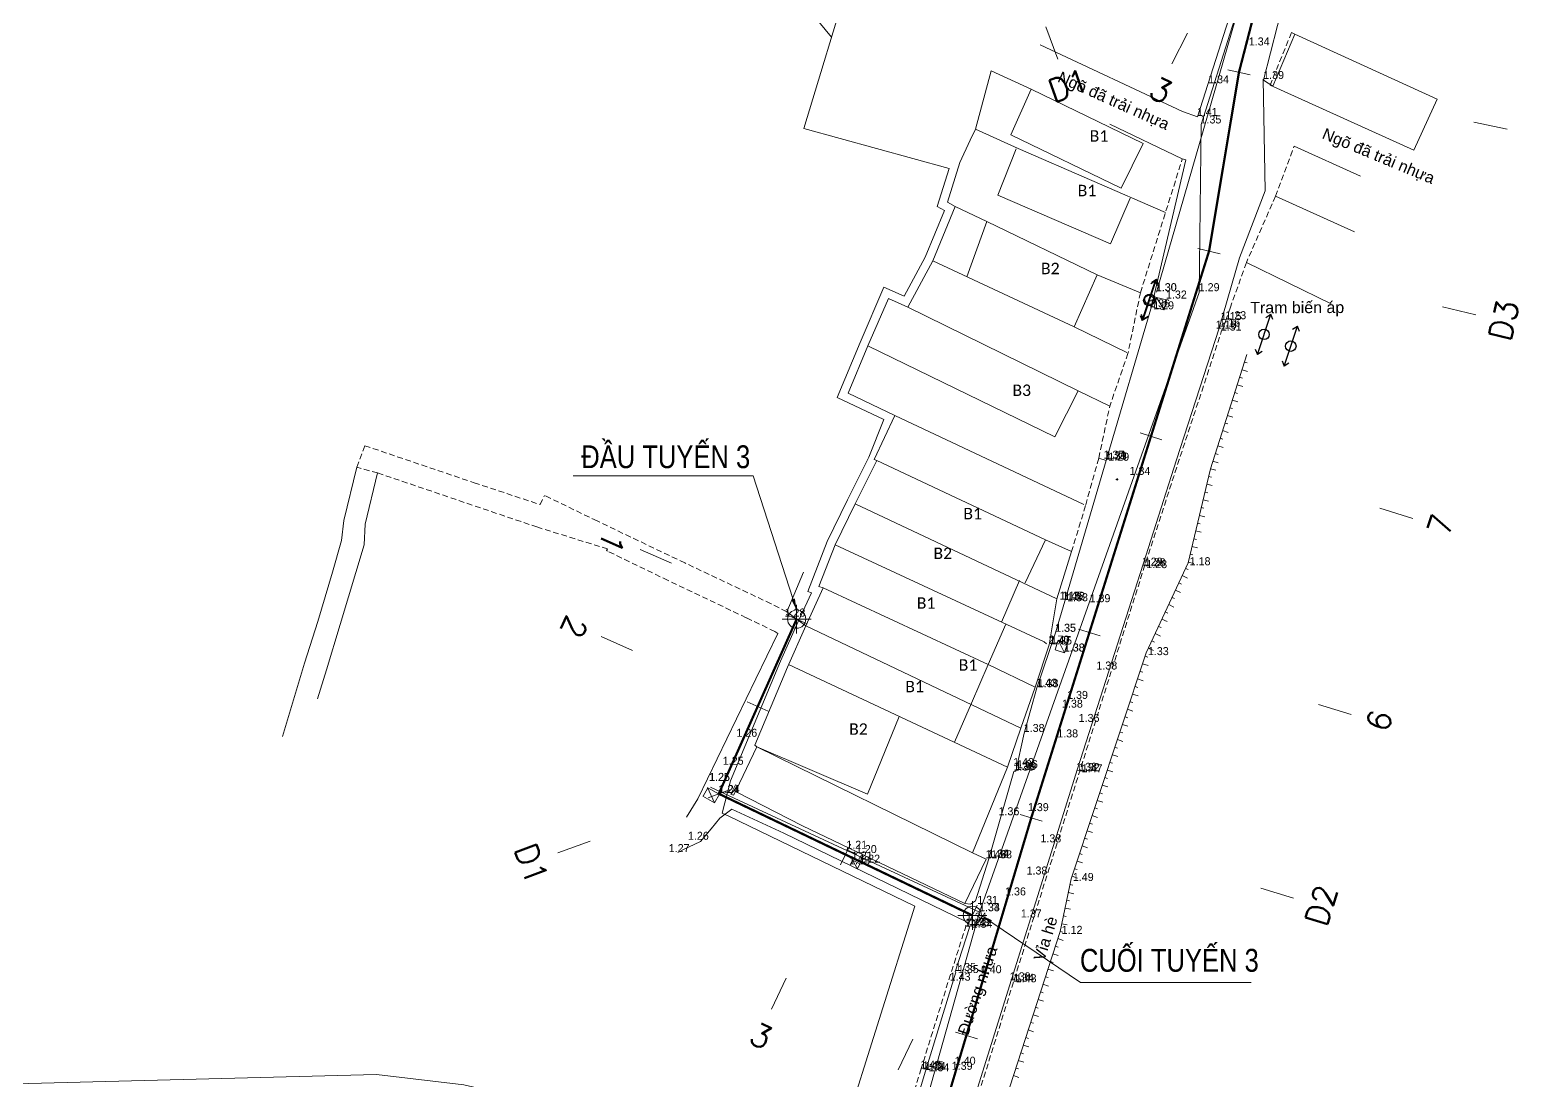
# Model space of a CAD drawing. Header units: metres. Extents: x 596585 to 599449, y 2303977 to 2307363.
# Drawn here: x 598142.6 to 598272.9, y 2304712.4 to 2304804.3 of the extents above; entities that cross this region are included whole.
import ezdxf

# ---------------------------------------------------------------- set-up
doc = ezdxf.new("R2010")
doc.units = ezdxf.units.M
doc.header["$MEASUREMENT"] = 0
doc.header["$PDMODE"] = 2
doc.header["$PDSIZE"] = 0.1
doc.linetypes.add('CENTERX2', pattern=[4, 2.5, -0.5, 0.5, -0.5])
doc.linetypes.add('HIDDEN', pattern=[0.375, 0.25, -0.125])
for name, color, linetype in [('Diep_Layer8', 8, 'Continuous'), ('duong', 3, 'Continuous'), ('DUONG NUOC', 2, 'Continuous'), ('ga', 5, 'Continuous'), ('GHI CHU', 7, 'Continuous'), ('tram', 6, 'Continuous'), ('TUYEN', 7, 'Continuous')]:
    doc.layers.add(name, color=color, linetype=linetype)
for name, color, linetype, lineweight in [('LC Dim', 8, 'Continuous', 18), ('LC Khac', 4, 'Continuous', 9), ('LC MANH DUT', 35, 'HIDDEN', 5), ('LC Net manh', 239, 'Continuous', 5), ('LC Text2', 7, 'Continuous', 25), ('Level 10', 7, 'Continuous', 0), ('Level 22', 7, 'Continuous', 0), ('Level 46', 7, 'Continuous', 0)]:
    doc.layers.add(name, color=color, linetype=linetype, lineweight=lineweight)
doc.styles.add('ghi chu', font='arial.ttf')
doc.styles.add('Legend', font='calibri.ttf')
doc.styles.add('T2', font='', dxfattribs={"width": 0.8})
doc.styles.add('TENCOC', font='Vnromanc.shx')
doc.styles.get('T2').set_extended_font_data('.VnArialH')
doc.dimstyles.get("Standard").update_dxf_attribs({"dimtxt": 0.18, "dimasz": 0.18, "dimexe": 0.18, "dimexo": 0.0625, "dimgap": 0.09, "dimtad": 0, "dimtih": 1, "dimtoh": 1, "dimdec": 4, "dimzin": 0, "dimdsep": 46, "dimtxsty": 'Standard', "dimcen": 0.09, "dimadec": 0, "dimazin": 0, "dimtfac": 1, "dimtdec": 4, "dimtofl": 0, "dimtmove": 0, "dimatfit": 3, "dimfxl": 1, "dimtolj": 1, "dimtzin": 0, "dimarcsym": 0})

# ---------------------------------------------------------------- blocks, each defined once
blk = doc.blocks.new('dj')
at = {"layer": 'Diep_Layer8', "color": 6}
blk.add_line((598291.755537376, 2304639.492754278), (598295.457828922, 2304639.492754278), dxfattribs=at)
for points in [[(598292.1392514522, 2304639.810735349), (598291.755537376, 2304639.492754278)], [(598292.1392514522, 2304639.174773207), (598291.755537376, 2304639.492754278)], [(598295.0741148458, 2304639.810735349), (598295.457828922, 2304639.492754278)], [(598295.0741148458, 2304639.174773207), (598295.457828922, 2304639.492754278)]]:
    blk.add_lwpolyline(points, dxfattribs=at)
blk.add_circle((598293.606683149, 2304639.492754278), 0.4594086629887378, dxfattribs=at)
blk = doc.blocks.new('bu lon')
at = {"layer": 'LC Khac', "color": 9}
for p, q in [((0.785714285713766, 0), (-0.785714285713766, 0)), ((0, -0.7857142857142208), (0, 0.7857142857142208))]:
    blk.add_line(p, q, dxfattribs=at)
at = {"layer": 'LC Khac', "color": 7}
blk.add_circle((0, 0), 0.5, dxfattribs=at)
blk = doc.blocks.new('MM')
at = {"layer": 'LC Khac', "xscale": 2.289702860291335, "yscale": 2.289702860291335, "zscale": 2.289702860291335}
blk.add_blockref('bu lon', (1.818989403545856e-12, 9.094947017729282e-13), dxfattribs=at)
blk = doc.blocks.new('COCTRENTUYEN')
at = {"layer": 'TUYEN', "color": 2, "lineweight": 0}
for p, q in [((27.64974516234361, 160.8917542095296), (28.67610390577465, 158.0727849421091)), ((40.02095469937194, 160.3385547101498), (38.66159103368409, 157.6642079814337)), ((43.55489225988276, 157.1147167175077), (45.51121110399254, 156.6990045807324)), ((65.07439954392612, 152.5418832134455), (68.00887780985795, 151.9183150082827)), ((40.94958740868606, 141.5014131567441), (42.8947661628481, 141.0363544351421)), ((62.34655370400287, 136.3857672191225), (65.26432183512952, 135.6881791367196)), ((35.88119565567467, 125.3495453670621), (37.78953494213056, 124.7510128552094)), ((56.8729278066894, 118.7656877366826), (59.73543673637323, 117.8678889689036)), ((6.747813360532746, 108.6442263619974), (4.921095473691821, 109.4585369676352)), ((30.49440304771997, 108.174491789192), (32.40274233417585, 107.5759592773393)), ((3.341731923399493, 101.0034688399173), (1.515014036791399, 101.8177794455551)), ((51.4861351987347, 101.5906341588125), (54.34864412841853, 100.6928353910334)), ((-0.03902354498859495, 94.11464283289388), (-1.916393368621357, 93.42509040841833)), ((25.40477358235512, 91.94681794801727), (27.31731909548398, 91.36186524899676)), ((10.5471478770487, 89.34801204735413), (9.681797051336616, 87.5449125082232)), ((46.44277422700543, 85.51233825879171), (49.31159249669872, 84.63490921026096)), ((21.639328798512, 84.02460770402104), (20.77397797279991, 82.22150816489011)), ((19.72824389568996, 72.90415391419083), (21.64489900262561, 72.3328105835244))]:
    blk.add_line(p, q, dxfattribs=at)
at = {"layer": 'TUYEN', "color": 3, "lineweight": 0}
for p, q in [((-5.125852903118357, 113.9372452986427), (-7.865929733146913, 115.1587112070993)), ((-8.531934340135194, 106.2964877765626), (-11.27201117016375, 107.5179536850192)), ((-12.24192739848513, 89.63255207659677), (-15.05798213393427, 88.59822344081476)), ((4.922367510269396, 77.62786504207179), (3.624341271817684, 74.9232157333754)), ((16.01454843173269, 72.3044606987387), (14.71652219328098, 69.5998113900423))]:
    blk.add_line(p, q, dxfattribs=at)
at = {"layer": 'TUYEN', "color": 1, "linetype": 'CENTERX2', "lineweight": 40, "const_width": 0.2}
blk.add_lwpolyline([(0, 0), (9.334823146578856, 34.53737549250945), (26.36104633891955, 91.65434159850702), (41.92217678576708, 141.2688837959431), (44.53305168193765, 156.9068606491201), (53.42937185429037, 191.2693666466512, -0.1955912730500488), (64.6741568086436, 206.3836583257653), (105.0007129635196, 230.8232942330651), (130.4694417265709, 246.1563442209736), (140.6261561058927, 251.3492397861555), (151.3965179391671, 256.9396106167696)], format="xyb", dxfattribs=at)
blk.add_lwpolyline([(5.834454417112283, 109.0513816648163), (-0.9777084568049759, 93.7698666206561), (21.20665338565595, 83.12305793445557)], dxfattribs=at)
at = {"layer": 'LC MANH DUT', "xscale": 0.6987324145411622, "yscale": 0.6987324145411622, "zscale": 0.6987324145411622, "rotation": 359.999216292062}
for p in [(5.834454417228699, 109.051381665282), (21.20665338565595, 83.12305793445557)]:
    blk.add_blockref('MM', p, dxfattribs=at)
at = {"layer": 'LC Text2', "style": 'T2', "width": 0.8}
for s, rotation, p in [('®Çu tuyÕn 3', 359.9992162747604, (-13.00720921070878, 122.2647644410856, -4.865083049439752e-06)), ('cuèi tuyÕn 3', 0.0007837252395859196, (30.62354423257057, 78.19155395682901, 4.90212245807216e-06))]:
    blk.add_text(s, height=2, rotation=rotation, dxfattribs=at).set_placement(p)
at = {"layer": 'TUYEN', "color": 2, "lineweight": 0, "style": 'TENCOC'}
for s, rotation, p in [('D1', 20.00606312948405, (28.30742840247694, 154.2137881615199)), ('3', 333.0558846480754, (36.48136748408433, 154.8462176127359)), ('D3', 76.55396833297097, (68.28083572012838, 133.2533440790139)), ('7', 72.58646190606584, (62.8755196504062, 116.1843439773656)), ('6', 72.58646190606584, (57.50297781662084, 99.05472704907879)), ('D2', 72.99373023589656, (52.17108656221535, 82.01745405932888))]:
    blk.add_text(s, height=2, rotation=rotation, dxfattribs=at).set_placement(p)
at = {"layer": 'TUYEN', "color": 3, "lineweight": 0, "style": 'TENCOC'}
for s, rotation, p in [('1', 245.9737398021397, (-10.88819090509787, 116.9751943140291)), ('2', 245.9737398021397, (-14.19733060325962, 109.5519032068551)), ('D1', 290.1681355179713, (-18.91800634528045, 88.9559815521352)), ('3', 334.3625312291183, (1.508944147150032, 72.05624181451276))]:
    blk.add_text(s, height=2, rotation=rotation, dxfattribs=at).set_placement(p)
at = {"layer": 'LC Dim', "lineweight": 0}
for points in [[(5.834465359102097, 109.8513264692843), (2.025397972693554, 121.5808319111516), (-13.7169206479789, 121.5808319111516)], [(22.00659818970598, 83.12304699234664, 9.767205507511912e-06), (30.67063627473544, 77.26280451891944, 9.767205507511912e-06), (45.59203246457037, 77.26280451891944, 9.767205507511912e-06)]]:
    blk.add_leader(points, dimstyle='Standard', override={"dimasz": 1, "dimgap": 0.09, "dimtad": 0, "dimdsep": 0, "dimtix": 1, "dimlwd": 0, "dimlwe": 0}, dxfattribs=at)

msp = doc.modelspace()

# ---------------------------------------------------------------- linework, layer by layer
at = {"layer": 'Diep_Layer8', "linetype": 'Continuous', "lineweight": 0}
for p, q in [((598248.6436639344, 2304774.551957684), (598249.1198849826, 2304774.399597868)), ((598248.856968783, 2304775.218666797), (598249.095079307, 2304775.142486889)), ((598248.2170542375, 2304773.218539457), (598248.6932752857, 2304773.066179642)), ((598248.430359086, 2304773.885248571), (598248.66846961, 2304773.809068663)), ((598247.7904445407, 2304771.885121231), (598248.2666655888, 2304771.732761416)), ((598248.0037493891, 2304772.551830344), (598248.2418599131, 2304772.475650437)), ((598247.3638348437, 2304770.551703005), (598247.8400558919, 2304770.399343189)), ((598247.5771396923, 2304771.218412118), (598247.8152502163, 2304771.14223221)), ((598246.9372251469, 2304769.218284778), (598247.413446195, 2304769.065924963)), ((598247.1505299952, 2304769.884993891), (598247.3886405192, 2304769.808813984)), ((598246.51061545, 2304767.884866552), (598246.986836498, 2304767.732506737)), ((598246.7239202984, 2304768.551575665), (598246.9620308224, 2304768.475395757)), ((598246.2973106015, 2304767.218157439), (598246.5354211255, 2304767.141977531)), ((598245.8707011575, 2304765.884740003), (598246.3572045027, 2304765.769351549)), ((598246.084005753, 2304766.551448326), (598246.5602268011, 2304766.39908851)), ((598245.5476160698, 2304764.522530024), (598246.0341194149, 2304764.40714157)), ((598245.7091586136, 2304765.203635013), (598245.9524102862, 2304765.145940786)), ((598245.2245309821, 2304763.160320045), (598245.7110343272, 2304763.044931592)), ((598245.3860735259, 2304763.841425035), (598245.6293251985, 2304763.783730808)), ((598244.9014458943, 2304761.798110066), (598245.3879492395, 2304761.682721613)), ((598245.0629884383, 2304762.479215056), (598245.3062401108, 2304762.421520829)), ((598244.5783608067, 2304760.435900088), (598245.0648641518, 2304760.320511634)), ((598244.7399033505, 2304761.117005077), (598244.9831550231, 2304761.05931085)), ((598244.2552757189, 2304759.073690109), (598244.7417790641, 2304758.958301655)), ((598244.4168182628, 2304759.754795099), (598244.6600699354, 2304759.697100872)), ((598243.9321906312, 2304757.71148013), (598244.4186939764, 2304757.596091677)), ((598244.0937331751, 2304758.39258512), (598244.3369848477, 2304758.334890893)), ((598243.3991652954, 2304756.528883081), (598243.8526037345, 2304756.318185235)), ((598243.6941423208, 2304757.163696876), (598243.9208615402, 2304757.058347953)), ((598242.8092112448, 2304755.259255491), (598243.2626496837, 2304755.048557645)), ((598243.1041882702, 2304755.894069286), (598243.3309074896, 2304755.788720363)), ((598242.2192571942, 2304753.989627901), (598242.6726956331, 2304753.778930055)), ((598242.5142342194, 2304754.624441695), (598242.7409534389, 2304754.519092773)), ((598241.6293031436, 2304752.72000031), (598242.0827415825, 2304752.509302465)), ((598241.9242801688, 2304753.354814105), (598242.1509993883, 2304753.249465182)), ((598241.0393490929, 2304751.45037272), (598241.4927875318, 2304751.239674874)), ((598241.3343261182, 2304752.085186515), (598241.5610453377, 2304751.979837592)), ((598240.4493950423, 2304750.180745129), (598240.9028334812, 2304749.970047284)), ((598240.7443720676, 2304750.815558925), (598240.9710912871, 2304750.710210002)), ((598239.942093838, 2304748.816854197), (598240.4166054694, 2304748.659251178)), ((598240.1627372728, 2304749.481170744), (598240.3999930886, 2304749.402369235)), ((598239.5008069687, 2304747.488221103), (598239.9753186, 2304747.330618084)), ((598239.7214504033, 2304748.15253765), (598239.958706219, 2304748.073736141)), ((598239.0595200991, 2304746.159588009), (598239.5340317304, 2304746.00198499)), ((598239.2801635339, 2304746.823904556), (598239.5174193495, 2304746.745103046)), ((598238.6182332295, 2304744.830954915), (598239.0927448609, 2304744.673351896)), ((598238.8388766643, 2304745.495271462), (598239.07613248, 2304745.416469952)), ((598238.17694636, 2304743.502321821), (598238.6514579915, 2304743.344718801)), ((598238.3975897947, 2304744.166638368), (598238.6348456105, 2304744.087836858)), ((598237.7356594905, 2304742.173688726), (598238.2101711219, 2304742.016085707)), ((598237.9563029252, 2304742.838005274), (598238.1935587409, 2304742.759203764)), ((598237.2943726209, 2304740.845055632), (598237.7688842524, 2304740.687452613)), ((598237.5150160557, 2304741.509372179), (598237.7522718714, 2304741.430570669)), ((598236.8530857515, 2304739.516422539), (598237.327597383, 2304739.358819519)), ((598237.0737291863, 2304740.180739086), (598237.310985002, 2304740.101937576)), ((598236.411798882, 2304738.187789444), (598236.8863105134, 2304738.030186425)), ((598236.6324423167, 2304738.852105991), (598236.8696981324, 2304738.773304482)), ((598235.9705120125, 2304736.85915635), (598236.4450236439, 2304736.701553331)), ((598236.1911554473, 2304737.523472897), (598236.428411263, 2304737.444671388)), ((598235.5292251429, 2304735.530523256), (598236.0037367744, 2304735.372920237)), ((598235.7498685777, 2304736.194839803), (598235.9871243935, 2304736.116038294)), ((598235.0879382734, 2304734.201890162), (598235.562449905, 2304734.044287142)), ((598235.3085817081, 2304734.866206709), (598235.5458375239, 2304734.787405199)), ((598234.646651404, 2304732.873257068), (598235.1211630354, 2304732.715654049)), ((598234.8672948387, 2304733.537573615), (598235.1045506544, 2304733.458772105)), ((598234.2053645345, 2304731.544623974), (598234.6798761659, 2304731.387020954)), ((598234.4260079692, 2304732.208940521), (598234.663263785, 2304732.130139011)), ((598233.7640776649, 2304730.21599088), (598234.2385892965, 2304730.05838786)), ((598233.9847210997, 2304730.880307427), (598234.2219769154, 2304730.801505917)), ((598233.4387781601, 2304728.79778504), (598233.9279653267, 2304728.694363977)), ((598233.5835674199, 2304729.482647121), (598233.8281610032, 2304729.43093659)), ((598233.2939889005, 2304728.112922959), (598233.5385824838, 2304728.061212427)), ((598233.0044103811, 2304726.743198796), (598233.2490039642, 2304726.691488265)), ((598233.1491996407, 2304727.428060877), (598233.6383868073, 2304727.324639815)), ((598232.7148318616, 2304725.373474634), (598232.9594254448, 2304725.321764103)), ((598232.8596211213, 2304726.058336715), (598233.3488082878, 2304725.954915653)), ((598232.2990415823, 2304724.091687133), (598232.5368770371, 2304724.014652749)), ((598232.5147381355, 2304724.757626317), (598232.9904090454, 2304724.603557548)), ((598231.8676484756, 2304722.759808765), (598232.1054839304, 2304722.68277438)), ((598232.0833450289, 2304723.425747949), (598232.5590159387, 2304723.27167918)), ((598231.4362553689, 2304721.427930397), (598231.6740908237, 2304721.350896013)), ((598231.6519519222, 2304722.093869581), (598232.127622832, 2304721.939800812)), ((598231.0048622622, 2304720.096052029), (598231.242697717, 2304720.019017644)), ((598231.2205588155, 2304720.761991213), (598231.6962297253, 2304720.607922444)), ((598230.5734691555, 2304718.76417366), (598230.8113046103, 2304718.687139276)), ((598230.7891657089, 2304719.430112845), (598231.2648366186, 2304719.276044076)), ((598230.1420760489, 2304717.432295293), (598230.3799115038, 2304717.355260908)), ((598230.3577726021, 2304718.098234477), (598230.8334435119, 2304717.944165708)), ((598229.7106829422, 2304716.100416924), (598229.948518397, 2304716.02338254)), ((598229.9263794954, 2304716.766356108), (598230.4020504053, 2304716.612287339)), ((598229.2792898354, 2304714.768538556), (598229.5171252902, 2304714.691504172)), ((598229.4949863888, 2304715.43447774), (598229.9706572986, 2304715.280408971)), ((598228.8478967287, 2304713.436660188), (598229.0857321835, 2304713.359625803)), ((598229.0635932821, 2304714.102599372), (598229.5392641919, 2304713.948530603)), ((598228.6322001753, 2304712.770721004), (598229.1078710852, 2304712.616652235))]:
    msp.add_line(p, q, dxfattribs=at)
at = {"layer": 'Diep_Layer8', "linetype": 'Continuous', "lineweight": 0, "flags": 128}
msp.add_lwpolyline([(598245.8707011575, 2304765.884740003), (598249.0676555625, 2304775.877192832)], dxfattribs=at)
at = {"layer": 'duong', "color": 4, "linetype": 'Continuous', "lineweight": 0}
for p, q in [((598252.5576929568, 2304807.872012342), (598250.5215848327, 2304799.886294798)), ((598247.4878769751, 2304805.260249362), (598244.7383687637, 2304796.667969627)), ((598253.2542007655, 2304803.922729259), (598252.9714149501, 2304804.049572401)), ((598243.4201563617, 2304797.162298528), (598230.9767149092, 2304802.976932497)), ((598250.6727912138, 2304790.198904766), (598250.4872816146, 2304799.989717858)), ((598244.7383687637, 2304796.667969627), (598243.4201563617, 2304797.162298528)), ((598243.410554222, 2304793.012564104), (598237.0588348451, 2304796.039156285)), ((598243.7257390792, 2304792.903364718), (598241.0509060753, 2304781.575619117)), ((598243.410554222, 2304793.012564104), (598243.7257390792, 2304792.903364718)), ((598248.4093926187, 2304784.330309806), (598250.6727912138, 2304790.198904766)), ((598246.626, 2304778.186), (598248.4093926187, 2304784.330309806)), ((598241.0509060753, 2304781.575619117), (598240.8105879916, 2304780.366073658)), ((598240.8105879916, 2304780.366073658), (598236.7425890575, 2304766.604222741)), ((598233.1269952619, 2304754.290504963), (598236.7425890575, 2304766.604222741)), ((598236.1003315208, 2304766.80290655), (598236.7425890575, 2304766.604222741)), ((598232.326233199, 2304751.514050908), (598233.1269952619, 2304754.290504963)), ((598208.7948537968, 2304753.370806259), (598210.4680358554, 2304752.123708108)), ((598206.1036010677, 2304747.500854662), (598208.0222682096, 2304751.460637503)), ((598208.0222682096, 2304751.460637503), (598207.7656773281, 2304751.63806259)), ((598210.4680358554, 2304752.123708108), (598208.8530987996, 2304748.50642864)), ((598230.6845856969, 2304746.708543705), (598232.326233199, 2304751.514050908)), ((598208.8530987996, 2304748.50642864), (598206.0026883694, 2304741.687890131)), ((598201.0191085058, 2304737.007379289), (598206.1036010677, 2304747.500854662)), ((598229.5863571485, 2304742.751424291), (598230.6845856969, 2304746.708543705)), ((598228.8474719507, 2304739.411612221), (598229.5863571485, 2304742.751424291)), ((598206.184678727, 2304741.545385712), (598204.3628739674, 2304737.752697032)), ((598206.0026883694, 2304741.687890131), (598206.184678727, 2304741.545385712)), ((598228.6801201062, 2304739.374150772), (598226.4842468003, 2304731.753448414)), ((598228.8474719507, 2304739.411612221), (598228.6801201062, 2304739.374150772)), ((598200.0360853035, 2304735.398652034), (598201.0191085058, 2304737.007379289)), ((598204.3867570128, 2304737.644002046), (598204.3628739674, 2304737.752697032)), ((598204.4374489532, 2304737.571944241), (598204.3867570128, 2304737.644002046)), ((598210.1736059213, 2304734.641559755), (598204.4374489532, 2304737.571944241)), ((598202.9465651979, 2304735.309569024), (598202.1819360984, 2304734.356271409)), ((598203.9951032774, 2304736.10465889), (598202.9465651979, 2304735.309569024)), ((598208.5477064528, 2304733.982436157), (598203.9951032774, 2304736.10465889)), ((598202.1819360984, 2304734.356271409), (598201.256037993, 2304733.272217122)), ((598224.3943858008, 2304727.847221846), (598210.1736059213, 2304734.641559755)), ((598200.7060482126, 2304732.994619858), (598199.8782649665, 2304732.606515622)), ((598201.256037993, 2304733.272217122), (598200.7060482126, 2304732.994619858)), ((598224.5303612255, 2304726.233196232), (598208.5477064528, 2304733.982436157)), ((598199.8782649665, 2304732.606515622), (598199.2606026368, 2304732.300892903)), ((598226.2465861189, 2304731.701927539), (598224.3943858008, 2304727.847221846)), ((598225.0432846533, 2304732.269143179), (598226.2465861189, 2304731.701927539)), ((598226.4842468003, 2304731.753448414), (598225.3253929574, 2304728.067427827)), ((598224.8682243811, 2304727.769975489), (598224.3943858008, 2304727.847221846)), ((598225.3253929574, 2304728.067427827), (598224.8682243811, 2304727.769975489)), ((598224.8027606368, 2304725.738433096), (598224.5303612255, 2304726.233196232)), ((598223.5505109172, 2304721.85503726), (598224.8027606368, 2304725.738433096)), ((598220.9366959707, 2304713.163774054), (598223.588719827, 2304721.83420527)), ((598219.053408722, 2304706.960372638), (598220.9366959707, 2304713.163774054))]:
    msp.add_line(p, q, dxfattribs=at)
at = {"layer": 'duong', "linetype": 'HIDDEN', "lineweight": 0, "ltscale": 2}
for p, q in [((598252.9714149501, 2304804.049572401), (598251.0904223731, 2304799.466545346)), ((598251.5649778425, 2304789.742086399), (598253.202716407, 2304794.110081636)), ((598239.7452889533, 2304781.290857935), (598243.410554222, 2304793.012564104)), ((598251.5649778425, 2304789.742086399), (598249.0169720735, 2304783.923877517)), ((598249.0169720735, 2304783.923877517), (598247.6187342558, 2304780.011873937)), ((598239.7452889533, 2304781.290857935), (598238.6532995865, 2304775.972682287)), ((598247.6187342558, 2304780.011873937), (598247.2132803138, 2304778.865027348)), ((598247.2132803138, 2304778.865027348), (598246.8242372287, 2304777.877801194)), ((598238.6532995865, 2304775.972682287), (598237.0627760339, 2304771.346594541)), ((598236.1003315208, 2304766.80290655), (598237.0627760339, 2304771.346594541)), ((598236.1003315208, 2304766.80290655), (598234.9423602949, 2304762.663093917)), ((598234.9423602949, 2304762.663093917), (598233.7231566432, 2304758.626143279)), ((598218.6370104385, 2304707.155507129), (598220.5296496198, 2304713.282054519))]:
    msp.add_line(p, q, dxfattribs=at)
at = {"layer": 'duong', "color": 4, "linetype": 'HIDDEN', "lineweight": 0, "ltscale": 2}
for p, q in [((598171.1752284941, 2304766.015468934), (598171.8852284941, 2304767.895468934)), ((598171.8852284941, 2304767.895468934), (598181.455228494, 2304764.655468934)), ((598173.0052284941, 2304765.515468934), (598186.9352284941, 2304760.785468934)), ((598181.455228494, 2304764.655468934), (598187.225228494, 2304762.745468934)), ((598187.225228494, 2304762.745468934), (598187.595228494, 2304763.555468934)), ((598192.205228494, 2304761.315468933), (598187.595228494, 2304763.555468934)), ((598186.9352284941, 2304760.785468934), (598193.125228494, 2304758.865468934)), ((598199.8852284941, 2304757.635468934), (598192.205228494, 2304761.315468933)), ((598193.125228494, 2304758.865468934), (598193.0452284941, 2304758.715468933)), ((598193.0452284941, 2304758.715468933), (598193.115228494, 2304758.675468934)), ((598198.4152284941, 2304756.105468933), (598193.115228494, 2304758.675468934)), ((598207.4252284941, 2304754.065468933), (598199.8852284941, 2304757.635468934)), ((598205.2552284941, 2304752.845468934), (598198.4152284941, 2304756.105468933)), ((598208.7948537968, 2304753.370806259), (598207.4252284941, 2304754.065468933)), ((598207.7656773279, 2304751.638062589), (598205.2552284941, 2304752.845468934))]:
    msp.add_line(p, q, dxfattribs=at)
at = {"layer": 'duong', "linetype": 'Continuous', "lineweight": 0}
for p, q in [((598233.7231566432, 2304758.626143279), (598232.4246424678, 2304754.485506379)), ((598231.75890549, 2304750.483934278), (598232.4246424678, 2304754.485506379)), ((598231.75890549, 2304750.483934278), (598230.5394800348, 2304746.780823348)), ((598230.5394800348, 2304746.780823348), (598229.2885895759, 2304743.187124271)), ((598228.12, 2304739.77), (598229.2885895759, 2304743.187124271)), ((598225.0432846533, 2304732.269143179), (598228.12, 2304739.77))]:
    msp.add_line(p, q, dxfattribs=at)
at = {"layer": 'duong', "color": 4, "linetype": 'Continuous', "lineweight": 0, "flags": 128}
msp.add_lwpolyline([(598246.626, 2304778.186), (598242.909, 2304766.677), (598239.986, 2304757.546), (598234.233, 2304739.612), (598228.477, 2304721.191), (598220.319, 2304695.167), (598215.156, 2304677.655), (598211.095, 2304661.976), (598207.031, 2304646.111), (598206.758, 2304644.029)], dxfattribs=at)
at = {"layer": 'duong', "linetype": 'HIDDEN', "lineweight": 0, "ltscale": 2, "flags": 128}
for points in [[(598207.044, 2304643.991), (598207.253, 2304646.05), (598211.339, 2304661.891), (598215.352, 2304677.612), (598220.575, 2304695.029), (598228.695, 2304721.14), (598234.463, 2304739.512), (598240.117, 2304757.384), (598243.143, 2304766.688979193), (598246.8242372287, 2304777.877801194)], [(598220.5296496198, 2304713.282054519), (598223.1269068116, 2304721.620152149), (598224.4361249249, 2304725.709394246), (598224.5303612255, 2304726.233196232)]]:
    msp.add_lwpolyline(points, dxfattribs=at)
at = {"layer": 'duong', "color": 4, "linetype": 'HIDDEN', "lineweight": 0, "ltscale": 2, "flags": 128}
msp.add_lwpolyline([(598173.0052284941, 2304765.515468934), (598171.1752284941, 2304766.015468934)], dxfattribs=at)
at = {"layer": 'DUONG NUOC', "linetype": 'Continuous', "lineweight": 0, "flags": 128}
msp.add_lwpolyline([(598329.5715315026, 2304888.118263637), (598305.3976120971, 2304874.058507123), (598291.1243046414, 2304865.895338696), (598261.7260400822, 2304847.349712336), (598256.0903652586, 2304836.468123956), (598250.1210800466, 2304812.444277156), (598241.1390617987, 2304781.323679505)], dxfattribs=at)
at = {"layer": 'ga', "linetype": 'Continuous', "lineweight": 0}
for p, q in [((598250.5215848327, 2304799.886294798), (598251.3275911763, 2304799.359148922)), ((598240.9444946527, 2304780.003767149), (598241.1523926529, 2304780.880185098)), ((598240.9444946527, 2304780.003767149), (598241.8098980963, 2304779.800735427)), ((598241.8098980963, 2304779.800735427), (598242.0177960965, 2304780.677153377)), ((598232.2732737801, 2304750.048593881), (598232.5421520245, 2304750.890625644)), ((598232.2732737801, 2304750.048593881), (598233.0891271193, 2304749.786015646)), ((598233.0891271193, 2304749.786015646), (598233.3580053636, 2304750.628047409)), ((598203.9210410329, 2304737.410263096), (598204.5364801794, 2304738.114115736))]:
    msp.add_line(p, q, dxfattribs=at)
at = {"layer": 'ga', "linetype": 'Continuous', "lineweight": 0, "flags": 128}
for points in [[(598242.0177960965, 2304780.677153377), (598241.1523926529, 2304780.880185098)], [(598241.8098980963, 2304779.800735427), (598241.1523926529, 2304780.880185098)], [(598233.3580053636, 2304750.628047409), (598232.5421520245, 2304750.890625644)], [(598233.0891271193, 2304749.786015646), (598232.5421520245, 2304750.890625644)], [(598201.9073245606, 2304737.966710943), (598201.4780493897, 2304737.216164502)], [(598202.48430398, 2304736.644762105), (598201.8823148421, 2304737.980346563)], [(598201.9073245606, 2304737.966710943), (598202.8904677503, 2304737.408527116)], [(598204.3111298863, 2304738.222361962), (598203.9210312223, 2304737.410242673)], [(598204.5364801792, 2304738.114115736), (598204.3111298863, 2304738.222361962)], [(598202.48430398, 2304736.644762105), (598201.4623992584, 2304737.229240693)], [(598202.9135791509, 2304737.395308546), (598202.48430398, 2304736.644762105)], [(598203.9210410329, 2304737.410263096), (598204.1485008966, 2304737.302036961)], [(598204.3684186266, 2304737.764240073), (598204.1485008966, 2304737.302036961)], [(598214.9010588039, 2304732.150653445), (598214.0629172701, 2304732.529029937), (598214.161840507, 2304732.73607963)], [(598214.5533467393, 2304731.623610415), (598214.336246126, 2304731.175844675)], [(598214.5533467393, 2304731.623610415), (598215.1983429842, 2304731.310881978)], [(598214.9812423709, 2304730.863116237), (598214.5533467393, 2304731.623610415)], [(598214.9010588039, 2304732.150653445), (598214.9913984156, 2304732.339737319)], [(598215.1983429842, 2304731.310881978), (598214.9812423709, 2304730.863116237)]]:
    msp.add_lwpolyline(points, dxfattribs=at)
at = {"layer": 'Level 10', "color": 8, "linetype": 'ByBlock', "lineweight": 13}
for p, q in [((598253.2542007655, 2304803.922729259), (598265.714837378, 2304798.241383061)), ((598226.68, 2304800.71), (598225.31, 2304795.61)), ((598230.1900000001, 2304799.1), (598226.68, 2304800.71)), ((598239.99, 2304794.34), (598230.1900000001, 2304799.1)), ((598225.31, 2304795.61), (598224.84, 2304794.64)), ((598229.05, 2304793.91), (598225.31, 2304795.61)), ((598224.84, 2304794.64), (598223.9500000001, 2304792.69)), ((598258.987210232, 2304791.490706992), (598253.202716407, 2304794.110081636)), ((598223.9500000001, 2304792.69), (598222.87, 2304789.2)), ((598241.9359251454, 2304788.296624744), (598229.05, 2304793.91)), ((598223.55, 2304788.82), (598221.58, 2304784.08)), ((598222.87, 2304789.2), (598223.55, 2304788.82)), ((598226.31, 2304787.51), (598223.55, 2304788.82)), ((598258.4767582339, 2304786.608231612), (598251.5649778425, 2304789.742086399)), ((598235.97, 2304782.85), (598226.31, 2304787.51)), ((598221.58, 2304784.08), (598219.4, 2304780.01)), ((598233.9400000001, 2304778.29), (598221.58, 2304784.08)), ((598249.0169720735, 2304783.923877517), (598256.4267030695, 2304780.306067061)), ((598239.7452889533, 2304781.290857935), (598235.97, 2304782.85)), ((598217.6900000001, 2304780.78), (598215.91, 2304776.63)), ((598219.4, 2304780.01), (598217.6900000001, 2304780.78)), ((598234.31, 2304772.7), (598219.4, 2304780.01)), ((598238.56, 2304776.07), (598233.9400000001, 2304778.29)), ((598215.91, 2304776.63), (598214.18, 2304772.49)), ((598214.18, 2304772.49), (598218.26, 2304770.55)), ((598237.0627760339, 2304771.346594541), (598234.31, 2304772.7)), ((598216.4400000001, 2304766.7), (598218.26, 2304770.55)), ((598234.79, 2304762.74), (598218.26, 2304770.55)), ((598216.67, 2304766.6), (598214.78, 2304762.82)), ((598216.67, 2304766.6), (598216.4400000001, 2304766.7)), ((598231.4400000001, 2304759.67), (598216.67, 2304766.6)), ((598214.78, 2304762.82), (598213.04, 2304759.22)), ((598232.4246424678, 2304754.485506379), (598214.78, 2304762.82)), ((598211.62, 2304755.59), (598213.04, 2304759.22)), ((598213.04, 2304759.22), (598231.31, 2304750.74)), ((598233.7231566432, 2304758.626143279), (598231.4400000001, 2304759.67)), ((598210.2552284941, 2304756.835468933), (598208.7948537968, 2304753.370806259)), ((598211.98, 2304755.46), (598210.4680358554, 2304752.123708108)), ((598211.98, 2304755.46), (598211.62, 2304755.59)), ((598226.42, 2304748.74), (598211.98, 2304755.46)), ((598229.2885895759, 2304743.187124271), (598210.4680358554, 2304752.123708108)), ((598231.31, 2304750.74), (598231.54, 2304750.55)), ((598228.12, 2304739.77), (598208.9500000001, 2304748.75)), ((598230.5394800348, 2304746.780823348), (598226.42, 2304748.74)), ((598225.0432846533, 2304732.269143179), (598206.184678727, 2304741.545385712))]:
    msp.add_line(p, q, dxfattribs=at)
at = {"layer": 'Level 10', "color": 8, "linetype": 'ByBlock', "lineweight": 0, "ltscale": 2}
for p, q in [((598230.1900000001, 2304799.1), (598228.42, 2304795.12)), ((598228.42, 2304795.12), (598238.0700000001, 2304790.45)), ((598238.0700000001, 2304790.45), (598239.99, 2304794.34)), ((598228.86, 2304793.88), (598227.27, 2304789.82)), ((598227.27, 2304789.82), (598237.12, 2304785.58)), ((598237.12, 2304785.58), (598238.86, 2304789.56)), ((598226.31, 2304787.51), (598224.55, 2304782.69)), ((598235.97, 2304782.85), (598233.9400000001, 2304778.29)), ((598215.91, 2304776.63), (598232.25, 2304768.68)), ((598232.25, 2304768.68), (598234.31, 2304772.7)), ((598231.4400000001, 2304759.67), (598229.66, 2304755.89)), ((598227.6, 2304752.46), (598229.16, 2304756.11)), ((598227.96, 2304752.29), (598226.42, 2304748.74)), ((598226.42, 2304748.74), (598224.96, 2304745.38)), ((598224.96, 2304745.38), (598223.47, 2304741.95)), ((598215.87, 2304737.39), (598218.64, 2304744.21)), ((598206.184678727, 2304741.545385712), (598215.87, 2304737.39))]:
    msp.add_line(p, q, dxfattribs=at)
at = {"layer": 'Level 10', "color": 1, "linetype": 'Continuous', "lineweight": 13, "flags": 128}
for points in [[(598203.72, 2304735.47), (598203.16, 2304735.74), (598203.88, 2304738.57), (598208.26, 2304749.05), (598209.81, 2304752.51), (598210.96, 2304755.03), (598210.64, 2304755.15), (598212.35, 2304759.52), (598214.11, 2304763.16), (598215.98, 2304766.91), (598217.3, 2304770.18), (598213.21, 2304772.12), (598215.22, 2304776.93), (598217.3, 2304781.78), (598219.0700000001, 2304780.98), (598220.9, 2304784.4), (598222.6, 2304788.49), (598221.97, 2304788.84), (598223, 2304792.17), (598210.3, 2304795.67), (598214.34, 2304809.04)], [(598203.72, 2304735.47), (598220.02, 2304727.6), (598213.78, 2304707.75), (598217.67, 2304706.67), (598216.73, 2304703.18), (598202.9, 2304706.77), (598195.4, 2304708.55), (598180.55, 2304711.96), (598172.92, 2304712.87), (598128.89, 2304711.72), (598135.49, 2304684.82), (598155.04, 2304679.2), (598151.74, 2304665.88), (598129.84, 2304658.75), (598127.56, 2304638.18), (598142.61, 2304630.65), (598147.23, 2304627.92), (598147.75, 2304628.49)]]:
    msp.add_lwpolyline(points, dxfattribs=at)
at = {"layer": 'Level 10', "color": 8, "linetype": 'ByBlock', "lineweight": 13}
for points in [[(598251.3275911763, 2304799.359148922), (598253.2542007655, 2304803.922729259)], [(598265.714837378, 2304798.241383061), (598263.6751543646, 2304793.767839653), (598251.0904223731, 2304799.466545346)]]:
    msp.add_lwpolyline(points, dxfattribs=at)
at = {"layer": 'Level 10', "color": 8, "linetype": 'Continuous', "lineweight": 0}
msp.add_point((598237.7000000001, 2304764.95), dxfattribs=at)
at = {"layer": 'Level 22', "color": 2, "linetype": 'Continuous', "lineweight": 0}
for p, q in [((598171.1752284941, 2304766.015468934), (598170.0352284941, 2304761.365468934)), ((598173.0052284941, 2304765.515468934), (598171.9152284941, 2304761.035468934)), ((598169.845228494, 2304759.595468934), (598170.0352284941, 2304761.365468934)), ((598171.8152284941, 2304759.215468933), (598171.9152284941, 2304761.035468934)), ((598169.0652284941, 2304756.845468934), (598169.845228494, 2304759.595468934)), ((598171.8152284941, 2304759.215468933), (598169.715228494, 2304752.265468934)), ((598167.7852284941, 2304752.515468934), (598169.0652284941, 2304756.845468934)), ((598166.615228494, 2304748.865468934), (598167.7852284941, 2304752.515468934)), ((598169.715228494, 2304752.265468934), (598168.5252284941, 2304748.275468933)), ((598164.6952284941, 2304742.455468934), (598166.615228494, 2304748.865468934)), ((598168.5252284941, 2304748.275468933), (598167.745228494, 2304745.755468933))]:
    msp.add_line(p, q, dxfattribs=at)
at = {"layer": 'Level 46', "color": 8, "linetype": 'Continuous', "lineweight": 0, "flags": 128}
msp.add_lwpolyline([(598245.871, 2304765.886), (598243.915, 2304757.639), (598240.259, 2304749.771), (598233.694, 2304730.005), (598232.716, 2304725.379), (598225.278, 2304702.415), (598220.077, 2304689.106), (598217.225, 2304680.631), (598211.091, 2304654.517)], dxfattribs=at)
at = {"layer": 'tram', "linetype": 'Continuous', "lineweight": 0, "flags": 128}
for points in [[(598225.6664432652, 2304727.061423012), (598244.8817708789, 2304781.319588155), (598245.05445491, 2304796.004738485), (598250.6870744583, 2304813.776948281), (598231.2256034288, 2304821.715564682), (598228.186589236, 2304814.74817882)], [(598202.1381562551, 2304738.023711978), (598225.6664432652, 2304727.061423012)], [(598225.6664432652, 2304727.061423012), (598212.9630922825, 2304681.872653457), (598202.511, 2304643.886)]]:
    msp.add_lwpolyline(points, dxfattribs=at)

# ---------------------------------------------------------------- block references
at = {"layer": 'Diep_Layer8', "linetype": 'Continuous', "lineweight": 0, "rotation": 71.63617217680701}
for p in [(2597024.083647684, 1010878.534075036), (2597024.169820967, 1010878.641992436), (2597034.160365335, 1010875.5743314), (2597036.500068637, 1010874.54699092)]:
    msp.add_blockref('dj', p, dxfattribs=at)
at = {"layer": 'LC Text2', "linetype": 'Continuous', "lineweight": 0}
msp.add_blockref('COCTRENTUYEN', (598203.8326156815, 2304643.669322393), dxfattribs=at)

# ---------------------------------------------------------------- texts
at = {"layer": 'GHI CHU', "linetype": 'Continuous', "lineweight": 0, "char_height": 1, "attachment_point": 1, "style": 'ghi chu'}
for s, insert, rotation in [('\\pt3;Ngõ đã trải nhựa', (598232.826323123, 2304800.698214252), 335.94831770889016), ('\\pt3;Ngõ đã trải nhựa', (598255.942205968, 2304795.743810224), 337.37252242882874), ('\\pt3;Vỉa hè', (598230.380450155, 2304723.031572156), 72.72224336033791), ('\\pt3;Đường nhựa', (598223.7275251456, 2304716.556661026), 71.39287692714898)]:
    msp.add_mtext_dynamic_manual_height_columns(s, width=11.31849293404957, gutter_width=1, heights=[0], dxfattribs=dict(at, insert=insert, rotation=rotation))
at = {"layer": 'GHI CHU', "color": 2, "linetype": 'Continuous', "lineweight": 0, "insert": (598249.3456299652, 2304780.485163121), "char_height": 0.9999999999999999, "attachment_point": 1, "rotation": 0.1933529404379569, "style": 'ghi chu'}
msp.add_mtext_dynamic_manual_height_columns('\\pt3;Trạm biến áp ', width=19.50363682888933, gutter_width=0.9999999999999999, heights=[0], dxfattribs=at)
at = {"layer": 'LC Net manh', "color": 8}
for s, p in [('1.34', (598249.2259165981, 2304802.928038857)), ('1.39', (598250.4872816146, 2304799.989717858)), ('1.34', (598245.6728122585, 2304799.615715419)), ('1.41', (598244.6883875403, 2304796.765352233)), ('1.35', (598245.0044736863, 2304796.102121091)), ('1.30', (598241.089080575, 2304781.42106211)), ('1.30', (598241.1047585803, 2304781.427102564)), ('1.32', (598241.9834928779, 2304780.780576437)), ('1.29', (598244.8474676608, 2304781.423011214)), ('1.36', (598240.5027500676, 2304780.00722176)), ('1.29', (598240.8648744148, 2304779.833705314)), ('1.23', (598247.1789770956, 2304778.968450407)), ('1.18', (598246.3358711108, 2304778.149057157)), ('1.16', (598246.6635322497, 2304778.328049275)), ('1.31', (598246.7742560051, 2304777.9751838)), ('1.15', (598246.7751601246, 2304778.887928028)), ('1.37', (598236.5222040672, 2304766.767176347)), ('1.31', (598236.6926078341, 2304766.701605346)), ('1.31', (598236.7082858394, 2304766.7076458)), ('1.29', (598236.7204651692, 2304766.679583337)), ('1.29', (598236.9389199204, 2304766.580980489)), ('1.34', (598238.7947018022, 2304765.347084785)), ('1.29', (598239.868, 2304757.406)), ('1.28', (598240.126, 2304757.346)), ('1.28', (598240.257, 2304757.184)), ('1.18', (598244.055, 2304757.439)), ('1.15', (598232.6770849625, 2304754.429393399)), ('1.15', (598232.6927629678, 2304754.435433853)), ('1.45', (598232.9080510057, 2304754.431032596)), ('1.33', (598233.0770140389, 2304754.387887569)), ('1.33', (598233.3329792892, 2304754.287057064)), ('1.39', (598235.2972460968, 2304754.204741154)), ('1.28', (598208.6122477889, 2304752.947093223)), ('1.35', (598232.2762519756, 2304751.611433513)), ('1.35', (598232.2919299806, 2304751.617473968)), ('2.70', (598231.7089242666, 2304750.581316884)), ('1.47', (598231.7821169052, 2304750.5379944)), ('1.47', (598231.7977949103, 2304750.544034854)), ('1.35', (598231.9375108707, 2304750.503386374)), ('1.38', (598233.0391458959, 2304749.883398252)), ('1.38', (598233.0548239012, 2304749.889438706)), ('1.33', (598240.399, 2304749.571)), ('1.38', (598235.8933972778, 2304748.312417015)), ('1.43', (598230.6346044737, 2304746.80592631)), ('1.43', (598230.6502824788, 2304746.811966765)), ('1.38', (598230.7539263399, 2304746.763649931)), ('1.39', (598233.3309003623, 2304745.739067144)), ('1.38', (598232.8853907312, 2304744.976252508)), ('1.36', (598234.3418132878, 2304743.724325459)), ('1.26', (598204.3980739991, 2304742.426724824)), ('1.38', (598229.5363759251, 2304742.848806896)), ('1.38', (598232.4705520362, 2304742.36866572)), ('1.25', (598203.2049111362, 2304739.979248903)), ('1.42', (598228.6117899673, 2304739.86195407)), ('1.25', (598202.0007828904, 2304738.558270308)), ('1.25', (598202.0164608954, 2304738.564310762)), ('1.35', (598228.6301388828, 2304739.471533378)), ('1.39', (598228.7974907273, 2304739.508994826)), ('1.39', (598228.8131687321, 2304739.51503528)), ('1.36', (598228.9474206549, 2304739.673269038)), ('1.33', (598234.125, 2304739.446)), ('1.32', (598234.373, 2304739.412)), ('1.47', (598234.603, 2304739.312)), ('1.24', (598202.8213343146, 2304737.495850259)), ('1.24', (598202.8404865266, 2304737.505909722)), ('1.24', (598202.8561645317, 2304737.511950176)), ('1.39', (598229.9014348827, 2304735.91844789)), ('1.36', (598227.3316620874, 2304735.558670485)), ('1.26', (598200.1577616079, 2304733.412660766)), ('1.27', (598198.476474339, 2304732.328146534)), ('1.21', (598214.0129360465, 2304732.626412542)), ('1.20', (598214.8510775805, 2304732.248036051)), ('1.38', (598231.0010685789, 2304733.189035914)), ('1.18', (598214.2587623341, 2304731.257739303)), ('1.21', (598214.485100312, 2304731.683321398)), ('1.22', (598215.1483617603, 2304731.408264584)), ('1.46', (598226.1966048958, 2304731.799310145)), ('1.32', (598226.4270058555, 2304731.83542659)), ('1.34', (598226.4342655769, 2304731.85083102)), ('1.34', (598226.449943582, 2304731.856871474)), ('1.33', (598226.6879891673, 2304731.7876698)), ('1.38', (598229.7835532824, 2304730.371003711)), ('1.49', (598233.834, 2304729.805)), ('1.36', (598227.9061554376, 2304728.540321506)), ('1.31', (598225.4698129491, 2304727.804829645)), ('1.33', (598225.6173400261, 2304727.158326929)), ('1.34', (598225.6321400468, 2304727.164846072)), ('1.44', (598224.3861437015, 2304725.806776852)), ('1.34', (598224.4803800018, 2304726.330578837)), ('1.33', (598224.7527794131, 2304725.835815701)), ('1.34', (598224.9797781688, 2304725.713192029)), ('1.37', (598229.2844116051, 2304726.612320486)), ('1.12', (598232.856, 2304725.179)), ('1.35', (598223.5387386034, 2304721.931587876)), ('1.35', (598223.7724530034, 2304721.746076207)), ('1.40', (598225.7775694601, 2304721.730328354)), ('1.43', (598223.0610027198, 2304721.080419017)), ('1.30', (598228.313, 2304721.113)), ('1.34', (598228.617, 2304720.991)), ('1.43', (598228.835, 2304720.94)), ('1.43', (598220.4796683964, 2304713.379437125)), ('1.45', (598220.6932498674, 2304713.307409663)), ('1.34', (598220.8867147471, 2304713.261156661)), ('1.34', (598221.2105977252, 2304713.157465694)), ('1.39', (598223.236678416, 2304713.278354224)), ('1.40', (598223.5035554754, 2304713.723975851))]:
    msp.add_text(s, height=0.7, dxfattribs=at).set_placement(p)
at = {"layer": 'Level 10', "color": 8, "linetype": 'Continuous', "lineweight": 0, "style": 'Legend'}
for s, p in [('B1', (598235.3, 2304794.51)), ('B1', (598234.25, 2304789.73)), ('B2', (598231.04, 2304782.91)), ('B3', (598228.54, 2304772.25)), ('B1', (598224.25, 2304761.46)), ('B2', (598221.63, 2304757.98)), ('B1', (598220.17, 2304753.63)), ('B1', (598223.84, 2304748.21)), ('B1', (598219.17, 2304746.32)), ('B2', (598214.25, 2304742.6))]:
    msp.add_text(s, height=1.00002, dxfattribs=at).set_placement(p)

# ---------------------------------------------------------------- leaders
at = {"color": 0, "linetype": 'Continuous', "lineweight": 0}
msp.add_leader([(598212.7116182864, 2304803.651023883), (598210.2255697711, 2304806.668263359), (598193.8018385931, 2304806.668263359)], dimstyle='Standard', override={"dimgap": 0.09, "dimtad": 0, "dimdsep": 0, "dimtix": 1, "dimlwd": 0, "dimlwe": 0}, dxfattribs=at)

doc.saveas('drawing.dxf')
